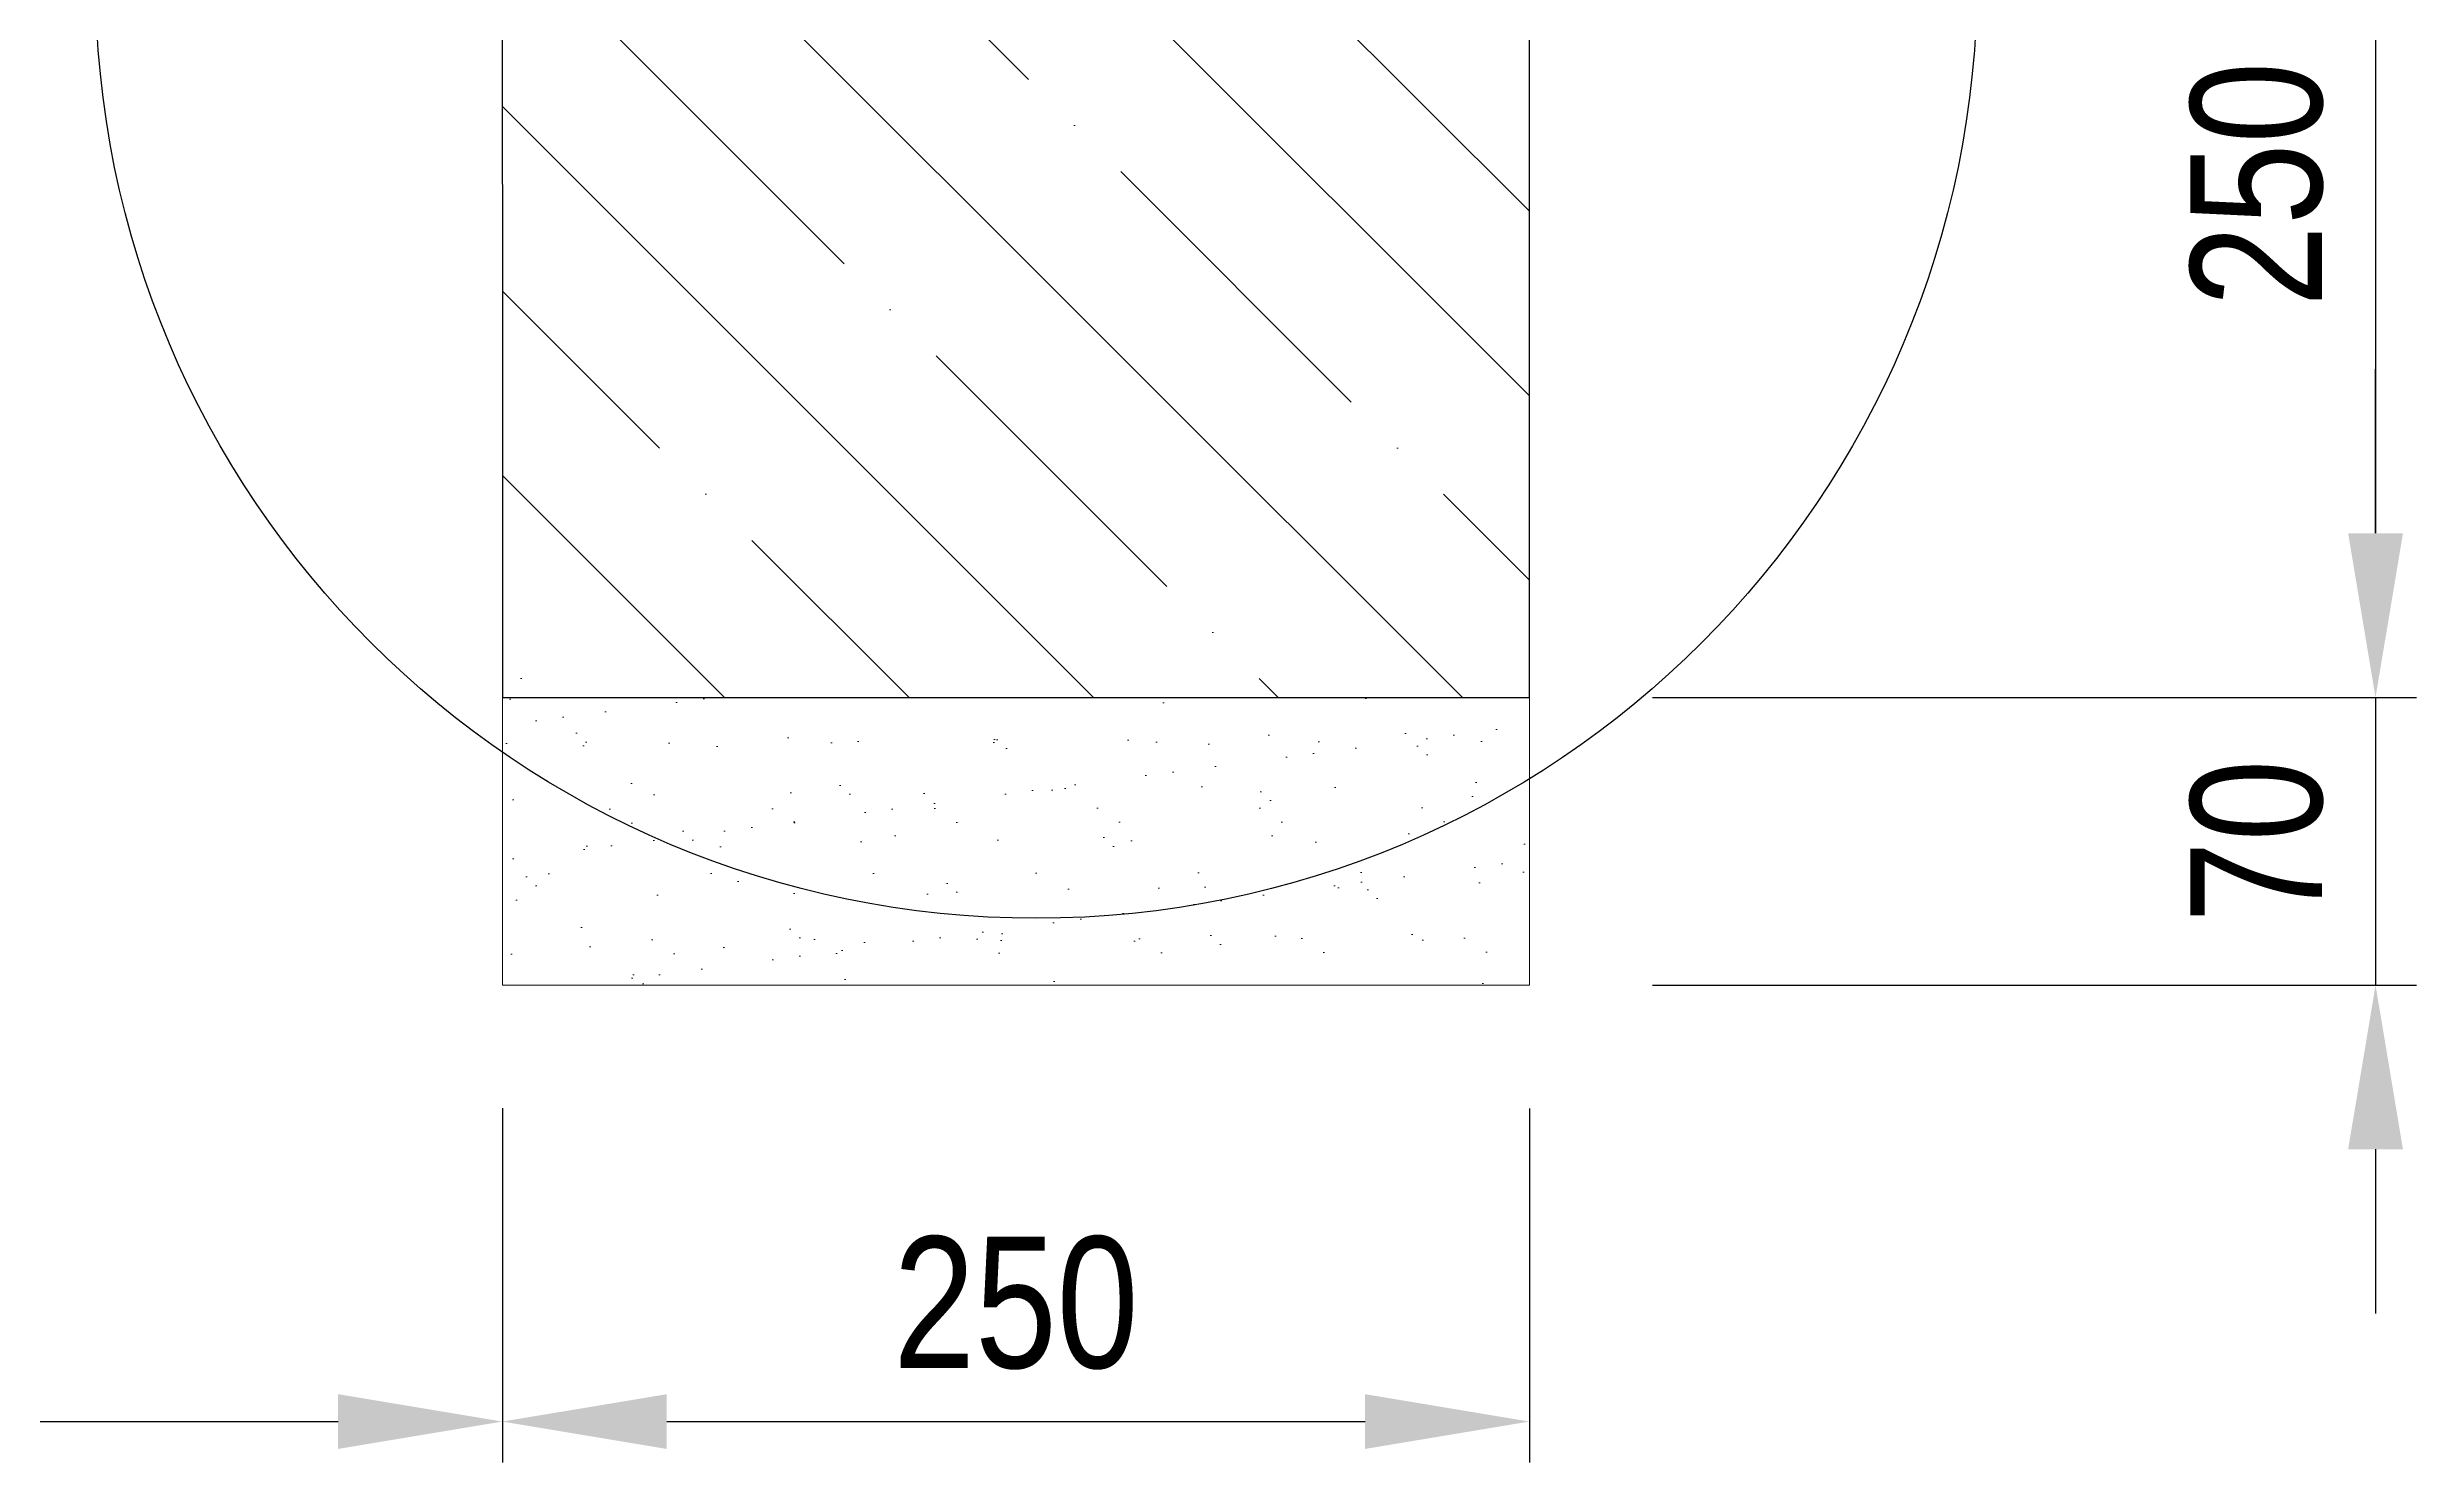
# Model space of a CAD drawing. Header units: millimetres. Extents: x 11004 to 16944, y 3085 to 7285.
# Drawn here: x 14199 to 14776, y 5074 to 5418 of the extents above; entities that cross this region are included whole.
import ezdxf

# ---------------------------------------------------------------- set-up
doc = ezdxf.new("R2010")
doc.units = ezdxf.units.MM
doc.header["$LTSCALE"] = 0.3
doc.layers.add('SRAFY', color=251, linetype='Continuous', lineweight=13)
doc.styles.add('SEACAD_Arial', font='arial.ttf', dxfattribs={"width": 0.8})
doc.dimstyles.new('ISO-25', dxfattribs={"dimtxt": 1.6, "dimasz": 2, "dimexe": 0.5, "dimexo": 1.5, "dimtad": 1, "dimdec": 0, "dimtxsty": 'SEACAD_Arial', "dimcen": 2, "dimadec": 0, "dimazin": 0, "dimtfac": 1, "dimtdec": 0, "dimtmove": 0, "dimatfit": 3, "dimfxl": 1, "dimarcsym": 0})

# ---------------------------------------------------------------- blocks, each defined once
blk = doc.blocks.new('*D137')
at = {"color": 0, "lineweight": -2, "transparency": 16777216}
for p, q in [((14639.47, 5510.11), (14775.91, 5510.11)), ((14765.91, 5470.11), (14765.91, 5300.12)), ((14589.94, 5260.12), (14775.91, 5260.12))]:
    blk.add_line(p, q, dxfattribs=at)
at = {"color": 0, "transparency": 16777216}
for points in [[(14759.24, 5470.11), (14772.58, 5470.11), (14765.91, 5510.11)], [(14759.24, 5300.12), (14772.58, 5300.12), (14765.91, 5260.12)]]:
    blk.add_solid(points, dxfattribs=at)
at = {"layer": 'Defpoints', "color": 0, "transparency": 16777216}
for p in [(14609.47, 5510.11), (14559.94, 5260.12), (14765.91, 5260.12)]:
    blk.add_point(p, dxfattribs=at)
at = {"color": 0, "transparency": 16777216, "insert": (14737.07, 5385.11), "char_height": 32, "attachment_point": 5, "rotation": 90, "style": 'SEACAD_Arial'}
blk.add_mtext('250', dxfattribs=at)
blk = doc.blocks.new('*D138')
at = {"color": 0, "lineweight": -2, "transparency": 16777216}
for p, q in [((14765.91, 5300.12), (14765.91, 5340.12)), ((14589.94, 5260.12), (14775.91, 5260.12)), ((14765.91, 5260.12), (14765.91, 5190.11)), ((14589.93, 5190.11), (14775.91, 5190.11)), ((14765.91, 5150.11), (14765.91, 5110.11))]:
    blk.add_line(p, q, dxfattribs=at)
at = {"color": 0, "transparency": 16777216}
for points in [[(14759.24, 5300.12), (14772.58, 5300.12), (14765.91, 5260.12)], [(14759.24, 5150.11), (14772.58, 5150.11), (14765.91, 5190.11)]]:
    blk.add_solid(points, dxfattribs=at)
at = {"layer": 'Defpoints', "color": 0, "transparency": 16777216}
for p in [(14559.94, 5260.12), (14559.93, 5190.11), (14765.91, 5190.11)]:
    blk.add_point(p, dxfattribs=at)
at = {"color": 0, "transparency": 16777216, "insert": (14737.07, 5225.11), "char_height": 32, "attachment_point": 5, "rotation": 90, "style": 'SEACAD_Arial'}
blk.add_mtext('70', dxfattribs=at)
blk = doc.blocks.new('*D141')
at = {"color": 0, "lineweight": -2, "transparency": 16777216}
for p, q in [((14309.96, 5160.1), (14309.96, 5073.82)), ((14559.94, 5160.09), (14559.94, 5073.82)), ((14349.96, 5083.82), (14519.94, 5083.82))]:
    blk.add_line(p, q, dxfattribs=at)
at = {"color": 0, "transparency": 16777216}
for points in [[(14349.96, 5090.48), (14349.96, 5077.15), (14309.96, 5083.82)], [(14519.94, 5090.48), (14519.94, 5077.15), (14559.94, 5083.82)]]:
    blk.add_solid(points, dxfattribs=at)
at = {"layer": 'Defpoints', "color": 0, "transparency": 16777216}
for p in [(14309.96, 5190.1), (14559.94, 5190.09), (14559.94, 5083.82)]:
    blk.add_point(p, dxfattribs=at)
at = {"color": 0, "transparency": 16777216, "insert": (14434.95, 5112.65), "char_height": 32, "attachment_point": 5, "style": 'SEACAD_Arial'}
blk.add_mtext('250', dxfattribs=at)
blk = doc.blocks.new('*D142')
at = {"color": 0, "lineweight": -2, "transparency": 16777216}
for p, q in [((12810.96, 5160.12), (12810.96, 5073.82)), ((14309.96, 5160.1), (14309.96, 5073.82)), ((12850.96, 5083.82), (14269.96, 5083.82))]:
    blk.add_line(p, q, dxfattribs=at)
at = {"color": 0, "transparency": 16777216}
for points in [[(12850.96, 5090.48), (12850.96, 5077.15), (12810.96, 5083.82)], [(14269.96, 5090.48), (14269.96, 5077.15), (14309.96, 5083.82)]]:
    blk.add_solid(points, dxfattribs=at)
at = {"layer": 'Defpoints', "color": 0, "transparency": 16777216}
for p in [(12810.96, 5190.12), (14309.96, 5190.1), (14309.96, 5083.82)]:
    blk.add_point(p, dxfattribs=at)
at = {"color": 0, "transparency": 16777216, "insert": (13560.46, 5112.65), "char_height": 32, "attachment_point": 5, "style": 'SEACAD_Arial'}
blk.add_mtext('1500', dxfattribs=at)

msp = doc.modelspace()

# ---------------------------------------------------------------- hatches: boundary and pattern name
at = {"layer": 'SRAFY'}
h = msp.add_hatch(dxfattribs=at)
h.set_pattern_fill('ANSI35', color=256, scale=10, angle=90)
h.set_pattern_definition([(135, (6243.48, 0.008), (-44.9013, -44.9013), []), (135, (6243.48, 44.91), (-44.9013, -44.9013), [79.375, -15.875, 0, -15.875])])
h.paths.add_polyline_path([(14559.92, 5510.11), (14309.93, 5510.11), (14309.95, 5260.12), (14559.96, 5260.11)])
h = msp.add_hatch(dxfattribs=at)
h.set_pattern_fill('AR-SAND', color=256, scale=0.5)
h.set_pattern_definition([(37.5, (6187.385, 731.358), (-0.800016, 24.47066), [0, -19.304, 0, -21.59, 0, -20.6375]), (7.5, (6187.385, 731.358), (22.47616, 35.84126), [0, -10.414, 0, -17.399, 0, -6.6675]), (327.5, (6171.764, 731.358), (39.54962, 0.07186), [0, -6.35, 0, -22.86, 0, -29.845]), (317.5, (6171.764, 731.358), (38.17782, 11.14647), [0, -3.175, 0, -14.986, 0, -17.145])])
h.paths.add_polyline_path([(14309.94, 5260.12), (14559.95, 5260.15), (14559.95, 5190.12), (14309.96, 5190.11)])

# ---------------------------------------------------------------- linework, layer by layer
msp.add_lwpolyline([(14309.94, 5260.12), (14559.96, 5260.12), (14559.96, 5510.11), (14309.92, 5510.11)], close=True)
msp.add_circle((14439.92, 5435.39), 229.01)
at = {"linetype": 'Continuous'}
msp.add_circle((14505.98, 5260.11), 0.01, dxfattribs=at)
msp.add_circle((14505.98, 5260.11), 0.01, dxfattribs=at)
at = {"layer": 'SRAFY'}
for p, q in [((14309.95, 5260.11), (14309.95, 5190.11)), ((14559.94, 5260.11), (14559.94, 5190.11)), ((14309.95, 5190.1), (14559.93, 5190.1))]:
    msp.add_line(p, q, dxfattribs=at)

# ---------------------------------------------------------------- dimensions: what is measured, and where the dimension line sits
for base, p1, p2, override, picture, middle in [((14765.91, 5260.12), (14609.47, 5510.11), (14559.94, 5260.12), {"dimscale": 0}, '*D137', (14737.07, 5385.11)), ((14765.91, 5190.11), (14559.94, 5260.12), (14559.93, 5190.11), {"dimscale": 0, "dimtmove": 1}, '*D138', (14737.07, 5225.11))]:
    dim = msp.add_linear_dim(base=base, p1=p1, p2=p2, angle=90, dimstyle='ISO-25', override=override)
    dim.commit()
    dim.dimension.update_dxf_attribs({"geometry": picture, "text_midpoint": middle})
for base, p1, p2, override, picture, middle in [((14309.96, 5083.82), (12810.96, 5190.12), (14309.96, 5190.1), {"dimscale": 0, "dimrnd": 10, "dimtix": 0, "dimtofl": 1, "dimtmove": 0, "dimatfit": 3}, '*D142', (13560.46, 5112.65)), ((14559.94, 5083.82), (14309.96, 5190.1), (14559.94, 5190.09), {"dimscale": 0, "dimtix": 0, "dimtofl": 1, "dimtmove": 0, "dimatfit": 3}, '*D141', (14434.95, 5112.65))]:
    dim = msp.add_linear_dim(base=base, p1=p1, p2=p2, dimstyle='ISO-25', override=override)
    dim.commit()
    dim.dimension.update_dxf_attribs({"geometry": picture, "text_midpoint": middle})

doc.saveas('drawing.dxf')
